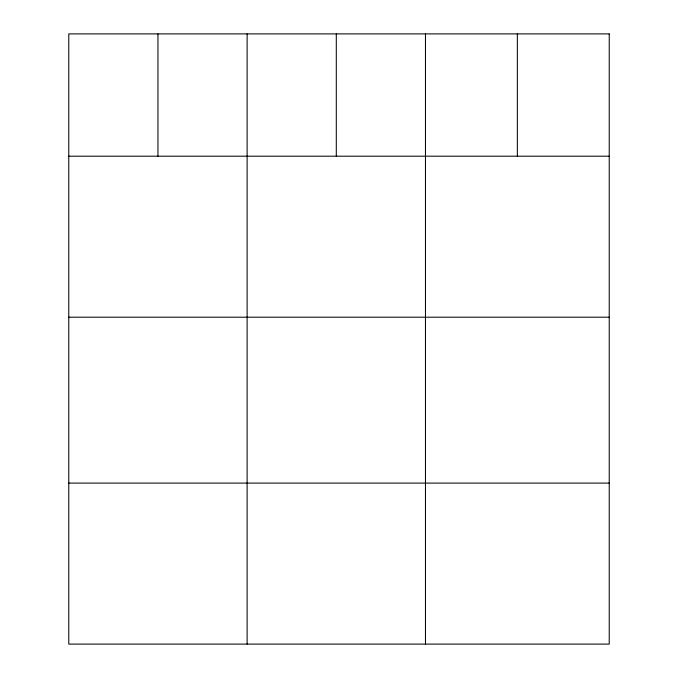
<?xml version="1.0" encoding="UTF-8"?>
<svg xmlns="http://www.w3.org/2000/svg" width="678" height="678" viewBox="0 0 678 678"><rect width="100%" height="100%" fill="white"/><g stroke="black" fill="none" stroke-linecap="round" stroke-linejoin="round"><path stroke-width="1.02" d="M68.775 156.194L609.225 156.194M68.775 317.202L609.225 317.202M68.775 483.092L609.225 483.092M517.348 33.9L517.348 156.194M425.47 33.9L425.47 644.1M336.296 33.9L336.296 156.194M247.123 33.9L247.123 644.1M157.949 33.9L157.949 156.194M609.225 33.9L68.775 33.9L68.775 644.1L609.225 644.1L609.225 33.9"/></g></svg>
